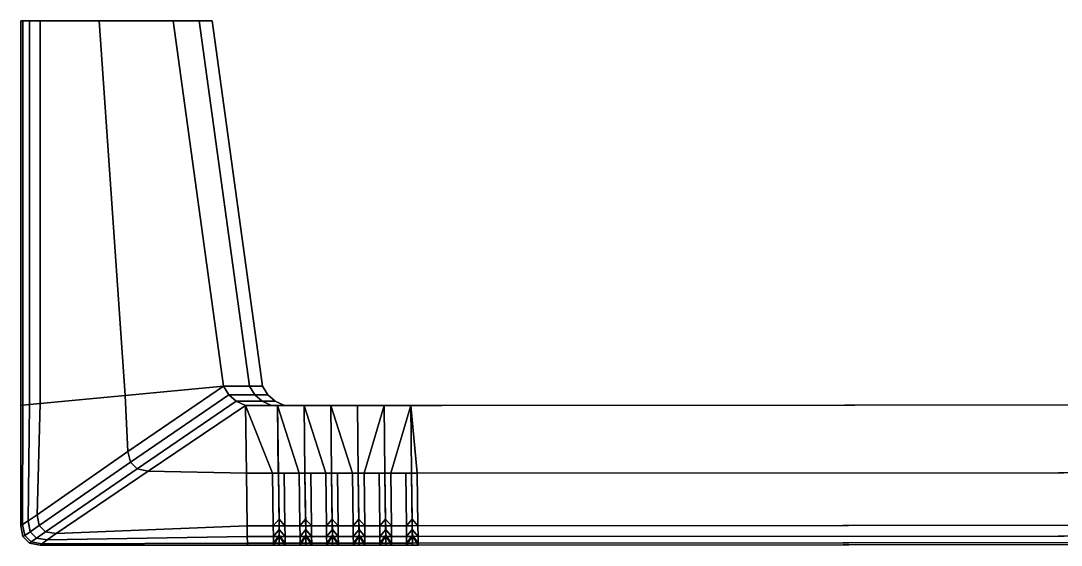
# Model space of a CAD drawing. Extents: x -54 to 54, y -27 to 0.
# Drawn here: x -54 to -0.2, y -27.2 to 0 of the extents above; entities that cross this region are included whole.
import ezdxf

# ---------------------------------------------------------------- set-up
doc = ezdxf.new("R2010")
doc.units = 0
doc.layers.add('METAL', color=148, linetype='CONTINUOUS')

msp = doc.modelspace()

# ---------------------------------------------------------------- meshes
at = {"layer": 'METAL'}
mesh = msp.add_polyface(dxfattribs=at)
corners = [(-54, -0.046, -2.415), (-49.247, -0.046, -2.367), (-49.94, -0.046, -3.933), (-54, -0.046, -3.012), (-53.889, -0.046, -3.566), (-53.556, -0.046, -3.892), (-53, -0.046, -3.993), (-42.17, -18.954, -2.322), (-43.516, -18.954, -3.858), (-46.117, -0.046, -3.858), (-44.771, -0.046, -2.322), (-54, -19.943, 2.415), (-54, -19.943, 3.038), (-54, -0.046, 3.038), (-54, -0.046, 2.415), (-54, -0.046, -0.812), (-48.9, -0.046, -0.795), (-54, -0.046, -0.007), (-48.9, -0.046, -0.006), (-54, -0.046, 0.798), (-54, -0.046, 2.415), (-49.247, -0.046, 2.367), (-48.9, -0.046, 0.783), (-54, -0.046, 3.038), (-53.889, -0.046, 3.591), (-53.556, -0.046, 3.918), (-53, -0.046, 4.018), (-49.94, -0.046, 3.958), (-41.497, -18.954, -0.78), (-44.098, -0.046, -0.78), (-44.098, -0.046, -0.006), (-41.497, -18.954, -0.006), (-42.17, -18.954, 2.322), (-41.497, -18.954, 0.768), (-44.098, -0.046, 0.768), (-44.771, -0.046, 2.322), (-43.516, -18.954, 3.883), (-46.117, -0.046, 3.883), (-54, -19.943, 0.798), (-54, -0.046, 0.798), (-54, -0.046, -0.007), (-54, -19.943, -0.007), (-54, -19.943, -2.415), (-54, -19.943, -0.812), (-54, -0.046, -0.812), (-54, -0.046, -2.415), (-54, -19.943, -3.012), (-54, -0.046, -3.012), (-53, -0.046, -3.993), (-49.94, -0.046, -3.933), (-48.601, -19.434, -3.933), (-53.005, -19.849, -3.997), (-46.117, -0.046, 3.883), (-49.94, -0.046, 3.958), (-48.601, -19.434, 3.958), (-43.516, -18.954, 3.883), (-44.771, -0.046, -2.322), (-46.117, -0.046, -3.858), (-44.098, -0.046, -0.78), (-44.098, -0.046, -0.006), (-44.771, -0.046, 2.322), (-44.098, -0.046, 0.768), (-46.117, -0.046, 3.883), (-46.117, -0.046, -3.858), (-43.516, -18.954, -3.858), (-53, -0.046, 4.018), (-53.005, -19.849, 4.023), (-53.556, -0.046, -3.892), (-53, -0.046, -3.993), (-53.005, -19.849, -3.997), (-53.558, -19.902, -3.895), (-53.558, -19.902, 3.92), (-53.005, -19.849, 4.023), (-53, -0.046, 4.018), (-53.556, -0.046, 3.918), (-53.889, -0.046, -3.566), (-53.556, -0.046, -3.892), (-53.558, -19.902, -3.895), (-53.889, -19.933, -3.566), (-54, -0.046, -3.012), (-53.889, -0.046, -3.566), (-53.889, -19.933, -3.566), (-54, -19.943, -3.012), (-53.889, -19.933, 3.591), (-53.558, -19.902, 3.92), (-53.556, -0.046, 3.918), (-53.889, -0.046, 3.591), (-54, -19.943, 3.038), (-53.889, -19.933, 3.591), (-53.889, -0.046, 3.591), (-54, -0.046, 3.038), (-40.83, -19.723, 0.768), (-40.353, -19.943, 0.768), (-40.353, -19.943, -0.006), (-40.83, -19.723, -0.006), (-43.23, -19.394, 3.883), (-42.849, -19.723, 3.883), (-41.503, -19.723, 2.322), (-41.884, -19.394, 2.322), (-43.516, -18.954, 3.883), (-43.23, -19.394, 3.883), (-41.884, -19.394, 2.322), (-42.17, -18.954, 2.322), (-41.884, -19.394, 2.322), (-41.503, -19.723, 2.322), (-40.83, -19.723, 0.768), (-41.211, -19.394, 0.768), (-42.17, -18.954, 2.322), (-41.884, -19.394, 2.322), (-41.211, -19.394, 0.768), (-41.497, -18.954, 0.768), (-41.211, -19.394, -0.006), (-40.83, -19.723, -0.006), (-40.83, -19.723, -0.78), (-41.211, -19.394, -0.78), (-41.497, -18.954, -0.006), (-41.211, -19.394, -0.006), (-41.211, -19.394, -0.78), (-41.497, -18.954, -0.78), (-41.211, -19.394, -0.78), (-40.83, -19.723, -0.78), (-41.503, -19.723, -2.322), (-41.884, -19.394, -2.322), (-41.497, -18.954, -0.78), (-41.211, -19.394, -0.78), (-41.884, -19.394, -2.322), (-42.17, -18.954, -2.322), (-41.884, -19.394, -2.322), (-41.503, -19.723, -2.322), (-42.849, -19.723, -3.858), (-43.23, -19.394, -3.858), (-42.17, -18.954, -2.322), (-41.884, -19.394, -2.322), (-43.23, -19.394, -3.858), (-43.516, -18.954, -3.858), (-41.211, -19.394, 0.768), (-40.83, -19.723, 0.768), (-41.497, -18.954, 0.768), (-41.211, -19.394, 0.768), (-41.211, -19.394, -0.006), (-41.497, -18.954, -0.006)]
mesh.append_faces([[corners[k] for k in face] for face in [(0, 1, 2, 3), (4, 3, 2, 5), (6, 5, 2, 2), (7, 8, 9, 10), (11, 12, 13, 14), (15, 16, 1, 0), (17, 18, 16, 15), (19, 20, 21, 22), (20, 23, 24, 25), (20, 25, 26, 27), (20, 27, 21, 21), (28, 7, 10, 29), (30, 31, 28, 29), (32, 33, 34, 35), (36, 32, 35, 37), (38, 11, 14, 39), (40, 41, 38, 39), (42, 43, 44, 45), (46, 42, 45, 47), (48, 49, 50, 51), (52, 53, 54, 55), (19, 22, 18, 17), (34, 33, 31, 30), (44, 43, 41, 40), (1, 56, 57, 2), (16, 58, 56, 1), (59, 58, 16, 18), (60, 61, 22, 21), (62, 60, 21, 27), (63, 64, 50, 49), (65, 66, 54, 53), (61, 59, 18, 22), (67, 68, 69, 70), (71, 72, 73, 74), (75, 76, 77, 78), (79, 80, 81, 82), (83, 84, 85, 86), (87, 88, 89, 90), (91, 92, 93, 94), (95, 96, 97, 98), (99, 100, 101, 102), (103, 104, 105, 106), (107, 108, 109, 110), (111, 112, 113, 114), (115, 116, 117, 118), (119, 120, 121, 122), (123, 124, 125, 126), (127, 128, 129, 130), (131, 132, 133, 134), (135, 136, 112, 111), (137, 138, 139, 140)]])
mesh = msp.add_polyface(dxfattribs=at)
corners = [(-54, -26.172, 2.415), (-54, -26.172, 3.038), (-54, -19.943, 3.038), (-54, -19.943, 2.415), (-54, -26.172, 0.798), (-54, -19.943, 0.798), (-54, -19.943, -0.007), (-54, -26.172, -0.007), (-54, -26.172, -2.415), (-54, -26.172, -0.812), (-54, -19.943, -0.812), (-54, -19.943, -2.415), (-54, -26.172, -3.012), (-54, -19.943, -3.012), (-53.005, -19.849, -3.997), (-48.601, -19.434, -3.933), (-48.464, -22.323, -3.933), (-53.151, -25.605, -4), (-47.417, -23.343, 3.946), (-42.324, -23.449, 3.883), (-42.372, -19.943, 3.883), (-43.516, -18.954, 3.883), (-48.601, -19.434, 3.958), (-48.464, -22.323, 3.958), (-40.718, -19.943, 3.883), (-40.671, -23.449, 3.883), (-39.339, -19.943, 3.883), (-39.293, -23.449, 3.883), (-39.425, -19.943, -2.322), (-41.026, -19.943, -2.322), (-40.353, -19.943, -0.78), (-38.779, -19.943, -0.78), (-40.353, -19.943, -0.006), (-38.779, -19.943, -0.006), (-41.026, -19.943, 2.322), (-42.372, -19.943, 3.883), (-40.718, -19.943, 3.883), (-39.425, -19.943, 2.322), (-40.718, -19.943, -3.858), (-42.372, -19.943, -3.858), (-40.353, -19.943, 0.768), (-38.779, -19.943, 0.768), (-42.372, -19.943, -3.858), (-42.324, -23.449, -3.858), (-47.417, -23.343, -3.92), (-43.516, -18.954, -3.858), (-53.005, -19.849, 4.023), (-53.151, -25.605, 4.025), (-40.718, -19.943, -3.858), (-40.675, -23.461, -3.858), (-40.971, -23.449, -3.858), (-39.339, -19.943, -3.858), (-39.297, -23.461, -3.858), (-39.593, -23.449, -3.858), (-40.371, -23.449, -3.858), (-40.671, -23.449, -3.358), (-40.371, -23.449, -3.858), (-40.334, -26.173, -3.858), (-40.635, -25.82, -3.461), (-39.593, -23.449, -3.858), (-39.293, -23.449, -3.358), (-39.258, -25.82, -3.461), (-39.556, -26.173, -3.858), (-40.675, -23.461, -3.858), (-40.671, -23.449, -3.358), (-40.971, -23.449, -3.858), (-39.297, -23.461, -3.858), (-39.293, -23.449, -3.358), (-39.593, -23.449, -3.858), (-40.371, -23.449, -3.858), (-40.671, -23.449, -3.358), (-40.675, -23.461, -3.858), (-53.558, -19.902, -3.895), (-53.005, -19.849, -3.997), (-53.151, -25.605, -4), (-53.623, -25.92, -3.896), (-53.623, -25.92, 3.921), (-53.151, -25.605, 4.025), (-53.005, -19.849, 4.023), (-53.558, -19.902, 3.92), (-53.889, -19.933, -3.566), (-53.558, -19.902, -3.895), (-53.623, -25.92, -3.896), (-53.906, -26.109, -3.566), (-54, -19.943, -3.012), (-53.889, -19.933, -3.566), (-53.906, -26.109, -3.566), (-54, -26.172, -3.012), (-53.906, -26.109, 3.592), (-53.623, -25.92, 3.921), (-53.558, -19.902, 3.92), (-53.889, -19.933, 3.591), (-54, -26.172, 3.038), (-53.906, -26.109, 3.592), (-53.889, -19.933, 3.591), (-54, -19.943, 3.038), (-42.849, -19.723, 3.883), (-42.372, -19.943, 3.883), (-41.026, -19.943, 2.322), (-41.503, -19.723, 2.322), (-41.503, -19.723, 2.322), (-41.026, -19.943, 2.322), (-40.353, -19.943, 0.768), (-40.83, -19.723, 0.768), (-40.83, -19.723, -0.006), (-40.353, -19.943, -0.006), (-40.353, -19.943, -0.78), (-40.83, -19.723, -0.78), (-40.83, -19.723, -0.78), (-40.353, -19.943, -0.78), (-41.026, -19.943, -2.322), (-41.503, -19.723, -2.322), (-41.503, -19.723, -2.322), (-41.026, -19.943, -2.322), (-42.372, -19.943, -3.858), (-42.849, -19.723, -3.858), (-47.978, -23.22, 3.952), (-42.372, -19.943, 3.883), (-42.849, -19.723, 3.883), (-42.849, -19.723, -3.858), (-42.372, -19.943, -3.858), (-47.978, -23.22, -3.927), (-48.327, -22.88, -3.931), (-52.73, -26.476, -3.995), (-53.054, -26.156, -3.999), (-48.327, -22.88, 3.957), (-43.23, -19.394, 3.883), (-43.516, -18.954, 3.883), (-43.23, -19.394, -3.858), (-53.054, -26.156, 4.024), (-52.73, -26.476, 4.02)]
mesh.append_faces([[corners[k] for k in face] for face in [(0, 1, 2, 3), (4, 0, 3, 5), (6, 7, 4, 5), (8, 9, 10, 11), (12, 8, 11, 13), (14, 15, 16, 17), (18, 19, 20, 20), (21, 22, 23, 23), (24, 20, 19, 25), (26, 24, 25, 27), (28, 29, 30, 31), (30, 32, 33, 31), (34, 35, 36, 37), (38, 39, 29, 28), (40, 34, 37, 41), (10, 9, 7, 6), (40, 41, 33, 32), (42, 43, 44, 44), (15, 45, 16, 16), (46, 47, 23, 22), (42, 48, 49, 50), (43, 42, 50, 50), (48, 51, 52, 53), (48, 53, 54, 49), (55, 56, 57, 58), (59, 60, 61, 62), (63, 64, 65, 65), (66, 67, 68, 68), (69, 70, 71, 71), (72, 73, 74, 75), (76, 77, 78, 79), (80, 81, 82, 83), (84, 85, 86, 87), (88, 89, 90, 91), (92, 93, 94, 95), (96, 97, 98, 99), (100, 101, 102, 103), (104, 105, 106, 107), (108, 109, 110, 111), (112, 113, 114, 115), (116, 18, 117, 118), (119, 120, 44, 121), (122, 121, 123, 124), (16, 122, 124, 17), (125, 116, 118, 126), (23, 125, 126, 127), (128, 119, 121, 122), (45, 128, 122, 16), (129, 130, 116, 125), (47, 129, 125, 23)]])
mesh = msp.add_polyface(dxfattribs=at)
corners = [(33.131, -26.127, 3.93), (33.164, -23.404, 3.93), (-33.779, -23.449, 3.883), (-33.746, -26.173, 3.883), (33.119, -27.127, 2.395), (33.119, -27.127, 2.93), (-33.734, -27.172, 2.883), (-33.734, -27.172, 2.322), (-33.734, -27.172, 2.322), (-33.734, -27.172, 2.883), (-35.111, -27.172, 2.883), (-35.111, -27.172, 2.322), (33.119, -27.127, 0.853), (33.119, -27.127, 2.395), (-33.734, -27.172, 0.768), (-33.734, -27.172, 0.768), (-35.111, -27.172, 0.768), (-32.212, -19.943, -0.78), (31.897, -19.898, -0.696), (32.434, -19.898, -2.25), (-32.748, -19.943, -2.322), (-33.525, -19.943, -0.78), (-32.212, -19.943, -0.78), (-32.748, -19.943, -2.322), (-34.084, -19.943, -2.322), (31.897, -19.898, 0.853), (31.897, -19.898, 0.079), (-32.212, -19.943, -0.006), (-32.212, -19.943, 0.768), (-32.212, -19.943, 0.768), (-32.212, -19.943, -0.006), (-33.525, -19.943, -0.006), (-33.525, -19.943, 0.768), (-34.839, -19.943, -0.006), (-34.839, -19.943, 0.768), (-33.821, -19.943, 3.883), (-32.748, -19.943, 2.322), (-34.084, -19.943, 2.322), (-35.201, -19.943, 3.883), (-33.821, -19.943, -3.858), (-33.479, -23.449, -3.858), (-33.783, -23.461, -3.858), (-34.079, -23.449, -3.858), (-34.857, -23.449, -3.858), (-33.821, -19.943, -3.858), (-35.201, -19.943, -3.858), (-33.434, -27.172, -0.78), (33.419, -27.127, -0.696), (-33.434, -27.172, -0.006), (-34.034, -27.172, -0.78), (-34.034, -27.172, -0.006), (-34.811, -27.172, -0.006), (-34.811, -27.172, -0.78), (-34.034, -27.172, -2.322), (-34.811, -27.172, -2.322), (-34.034, -27.172, -2.858), (-34.811, -27.172, -2.858), (-34.839, -19.943, -0.78), (-33.734, -27.172, -0.002), (-33.479, -23.449, -3.858), (-33.779, -23.449, -3.358), (-33.783, -23.461, -3.858), (-33.783, -23.461, -3.858), (-33.779, -23.449, -3.358), (-34.079, -23.449, -3.858), (-33.734, -26.672, -0.78), (-33.434, -27.172, -0.78), (-33.434, -27.172, -0.006), (-33.734, -26.672, -0.006), (-33.734, -26.672, -0.006), (-34.034, -27.172, -0.006), (-34.034, -27.172, -0.78), (-33.734, -26.672, -0.78), (-33.734, -26.672, -2.322), (-33.434, -27.172, -2.322), (-34.034, -27.172, -2.322), (-33.734, -26.672, -2.322), (-33.734, -26.696, -2.512), (-33.434, -27.172, -2.858), (-33.434, -27.172, -2.322), (-33.734, -26.672, -2.322), (-33.734, -26.672, -2.322), (-34.034, -27.172, -2.322), (-34.034, -27.172, -2.858), (-33.734, -26.696, -2.512), (-33.734, -27.172, -0.002), (-33.734, -26.672, -0.006), (-33.434, -27.172, -0.006), (-34.034, -27.172, -0.006), (-33.734, -26.672, -0.006), (-33.734, -27.172, -0.002), (-33.779, -23.449, -3.358), (-33.479, -23.449, -3.858), (-33.446, -26.173, -3.858), (-33.747, -25.82, -3.461), (-33.747, -25.82, -3.461), (-34.046, -26.173, -3.858), (-34.079, -23.449, -3.858), (-33.779, -23.449, -3.358), (-32.212, -19.943, -0.78), (31.897, -19.898, -0.696), (-33.734, -27.172, 0.768), (-33.734, -27.172, -0.002), (-33.434, -27.172, -0.006), (33.119, -27.127, 0.079), (-33.821, -19.943, 3.883), (-33.779, -23.449, 3.883), (33.164, -23.404, 3.93), (33.506, -19.898, 3.93), (33.125, -26.682, 3.819), (33.131, -26.127, 3.93), (-33.746, -26.173, 3.883), (-33.739, -26.728, 3.772), (-33.74, -26.361, -3.374), (-33.747, -25.82, -3.461), (-33.446, -26.173, -3.858), (-33.439, -26.728, -3.746), (-34.039, -26.728, -3.746), (-34.046, -26.173, -3.858), (-33.747, -25.82, -3.461), (-33.74, -26.361, -3.374), (-33.735, -27.061, 3.439), (-33.739, -26.728, 3.772), (-35.117, -26.728, 3.772), (-35.113, -27.061, 3.439), (-33.734, -27.172, 2.883), (-33.735, -27.061, 3.439), (-35.113, -27.061, 3.439), (-35.111, -27.172, 2.883), (33.12, -27.016, 3.486), (33.125, -26.682, 3.819), (-33.739, -26.728, 3.772), (-33.735, -27.061, 3.439), (33.119, -27.127, 2.93), (33.12, -27.016, 3.486), (-33.735, -27.061, 3.439), (-33.734, -27.172, 2.883), (-34.813, -27.061, -3.413), (-34.817, -26.728, -3.746), (-34.039, -26.728, -3.746), (-34.035, -27.061, -3.413), (-34.811, -27.172, -2.858), (-34.813, -27.061, -3.413), (-34.035, -27.061, -3.413), (-34.034, -27.172, -2.858), (-33.735, -26.653, -3.058), (-33.74, -26.361, -3.374), (-33.439, -26.728, -3.746), (-33.435, -27.061, -3.413), (-33.734, -26.696, -2.512), (-33.735, -26.653, -3.058), (-33.435, -27.061, -3.413), (-33.434, -27.172, -2.858), (-34.035, -27.061, -3.413), (-34.039, -26.728, -3.746), (-33.74, -26.361, -3.374), (-33.735, -26.653, -3.058), (-34.034, -27.172, -2.858), (-34.035, -27.061, -3.413), (-33.735, -26.653, -3.058), (-33.734, -26.696, -2.512)]
mesh.append_faces([[corners[k] for k in face] for face in [(0, 1, 2, 3), (4, 5, 6, 7), (8, 9, 10, 11), (12, 13, 7, 14), (15, 8, 11, 16), (17, 18, 19, 20), (21, 22, 23, 24), (25, 26, 27, 28), (29, 30, 31, 32), (32, 31, 33, 34), (35, 36, 37, 38), (39, 40, 41, 41), (39, 41, 42, 43), (24, 23, 44, 45), (46, 47, 48, 48), (49, 50, 51, 52), (53, 49, 52, 54), (55, 53, 54, 56), (36, 29, 32, 37), (22, 21, 31, 30), (21, 57, 33, 31), (58, 15, 16, 51), (58, 51, 50, 50), (59, 60, 61, 61), (62, 63, 64, 64), (65, 66, 67, 68), (69, 70, 71, 72), (73, 74, 66, 65), (72, 71, 75, 76), (77, 78, 79, 80), (81, 82, 83, 84), (85, 86, 87, 87), (88, 89, 90, 90), (91, 92, 93, 94), (95, 96, 97, 98), (99, 27, 26, 100), (101, 102, 103, 104), (105, 106, 107, 108), (109, 110, 111, 112), (113, 114, 115, 116), (117, 118, 119, 120), (121, 122, 123, 124), (125, 126, 127, 128), (129, 130, 131, 132), (133, 134, 135, 136), (137, 138, 139, 140), (141, 142, 143, 144), (145, 146, 147, 148), (149, 150, 151, 152), (153, 154, 155, 156), (157, 158, 159, 160)]])
mesh = msp.add_polyface(dxfattribs=at)
corners = [(33.506, -19.898, 3.93), (32.434, -19.898, 2.395), (-32.748, -19.943, 2.322), (-33.821, -19.943, 3.883), (-33.821, -19.943, -3.858), (33.506, -19.898, -3.81), (33.464, -23.404, -3.81), (-33.479, -23.449, -3.858), (-32.748, -19.943, -2.322), (32.434, -19.898, -2.25), (33.506, -19.898, -3.81), (-33.821, -19.943, -3.858), (33.419, -27.127, -0.696), (33.419, -27.127, 0.074), (33.119, -27.127, 0.079), (-33.434, -27.172, -0.006), (33.419, -27.127, -2.25), (33.419, -27.127, -0.696), (-33.434, -27.172, -0.78), (-33.434, -27.172, -2.322), (33.419, -27.127, -2.81), (-33.434, -27.172, -2.322), (-33.434, -27.172, -2.858), (32.434, -19.898, 2.395), (31.897, -19.898, 0.853), (-32.212, -19.943, 0.768), (-32.748, -19.943, 2.322), (-33.734, -27.172, 0.768), (33.119, -27.127, 0.079), (33.119, -27.127, 0.853), (33.164, -23.404, 3.93), (33.468, -23.416, 3.93), (33.506, -19.898, 3.93), (-33.446, -26.173, -3.858), (-33.479, -23.449, -3.858), (33.464, -23.404, -3.81), (33.431, -26.127, -3.81), (33.419, -27.127, -2.25), (33.419, -27.127, -2.81), (34.796, -27.127, -2.81), (34.796, -27.127, -2.25), (33.419, -27.127, -0.696), (34.796, -27.127, -0.696), (33.211, -19.898, 0.853), (31.897, -19.898, 0.853), (32.434, -19.898, 2.395), (33.769, -19.898, 2.395), (31.897, -19.898, -0.696), (31.897, -19.898, 0.079), (33.211, -19.898, 0.079), (33.211, -19.898, -0.696), (34.524, -19.898, 0.079), (34.524, -19.898, -0.696), (33.506, -19.898, -3.81), (32.434, -19.898, -2.25), (33.769, -19.898, -2.25), (34.886, -19.898, -3.81), (33.764, -23.404, 3.93), (34.543, -23.404, 3.93), (33.506, -19.898, 3.93), (34.886, -19.898, 3.93), (33.719, -27.127, 0.853), (33.719, -27.127, 0.079), (34.496, -27.127, 0.079), (34.496, -27.127, 0.853), (33.719, -27.127, 2.395), (34.496, -27.127, 2.395), (33.719, -27.127, 2.93), (34.496, -27.127, 2.93), (34.524, -19.898, 0.853), (33.419, -27.127, 0.074), (33.164, -23.404, 3.93), (33.464, -23.404, 3.43), (33.468, -23.416, 3.93), (33.468, -23.416, 3.93), (33.464, -23.404, 3.43), (33.764, -23.404, 3.93), (33.419, -26.627, 0.853), (33.119, -27.127, 0.853), (33.119, -27.127, 0.079), (33.419, -26.627, 0.079), (33.419, -26.627, 0.079), (33.719, -27.127, 0.079), (33.719, -27.127, 0.853), (33.419, -26.627, 0.853), (33.419, -26.627, 2.395), (33.119, -27.127, 2.395), (33.719, -27.127, 2.395), (33.419, -26.627, 2.395), (33.419, -26.65, 2.584), (33.119, -27.127, 2.93), (33.119, -27.127, 2.395), (33.419, -26.627, 2.395), (33.419, -26.627, 2.395), (33.719, -27.127, 2.395), (33.719, -27.127, 2.93), (33.419, -26.65, 2.584), (33.419, -27.127, 0.074), (33.419, -26.627, 0.079), (33.119, -27.127, 0.079), (33.719, -27.127, 0.079), (33.419, -26.627, 0.079), (33.419, -27.127, 0.074), (33.464, -23.404, 3.43), (33.164, -23.404, 3.93), (33.131, -26.127, 3.93), (33.432, -25.774, 3.533), (33.432, -25.774, 3.533), (33.731, -26.127, 3.93), (33.764, -23.404, 3.93), (33.464, -23.404, 3.43), (-33.439, -26.728, -3.746), (-33.446, -26.173, -3.858), (33.431, -26.127, -3.81), (33.425, -26.682, -3.699), (33.425, -26.316, 3.447), (33.432, -25.774, 3.533), (33.131, -26.127, 3.93), (33.125, -26.682, 3.819), (33.725, -26.682, 3.819), (33.731, -26.127, 3.93), (33.432, -25.774, 3.533), (33.425, -26.316, 3.447), (-33.435, -27.061, -3.413), (-33.439, -26.728, -3.746), (33.425, -26.682, -3.699), (33.421, -27.016, -3.366), (-33.434, -27.172, -2.858), (-33.435, -27.061, -3.413), (33.421, -27.016, -3.366), (33.419, -27.127, -2.81), (33.421, -27.016, -3.366), (33.425, -26.682, -3.699), (34.802, -26.682, -3.699), (34.798, -27.016, -3.366), (33.419, -27.127, -2.81), (33.421, -27.016, -3.366), (34.798, -27.016, -3.366), (34.796, -27.127, -2.81), (34.496, -27.127, 2.93), (34.498, -27.016, 3.486), (33.721, -27.016, 3.486), (33.719, -27.127, 2.93), (33.421, -26.608, 3.131), (33.425, -26.316, 3.447), (33.125, -26.682, 3.819), (33.12, -27.016, 3.486), (33.419, -26.65, 2.584), (33.421, -26.608, 3.131), (33.12, -27.016, 3.486), (33.119, -27.127, 2.93), (33.721, -27.016, 3.486), (33.725, -26.682, 3.819), (33.425, -26.316, 3.447), (33.421, -26.608, 3.131), (33.719, -27.127, 2.93), (33.721, -27.016, 3.486), (33.421, -26.608, 3.131), (33.419, -26.65, 2.584)]
mesh.append_faces([[corners[k] for k in face] for face in [(0, 1, 2, 3), (4, 5, 6, 7), (8, 9, 10, 11), (12, 13, 14, 15), (16, 17, 18, 19), (20, 16, 21, 22), (23, 24, 25, 26), (27, 28, 29, 29), (30, 31, 32, 32), (33, 34, 35, 36), (37, 38, 39, 40), (41, 37, 40, 42), (43, 44, 45, 46), (47, 48, 49, 50), (50, 49, 51, 52), (53, 54, 55, 56), (32, 31, 57, 58), (46, 45, 59, 60), (61, 62, 63, 64), (65, 61, 64, 66), (67, 65, 66, 68), (54, 47, 50, 55), (44, 43, 49, 48), (43, 69, 51, 49), (70, 41, 42, 63), (70, 63, 62, 62), (71, 72, 73, 73), (74, 75, 76, 76), (77, 78, 79, 80), (81, 82, 83, 84), (85, 86, 78, 77), (84, 83, 87, 88), (89, 90, 91, 92), (93, 94, 95, 96), (97, 98, 99, 99), (100, 101, 102, 102), (103, 104, 105, 106), (107, 108, 109, 110), (111, 112, 113, 114), (115, 116, 117, 118), (119, 120, 121, 122), (123, 124, 125, 126), (127, 128, 129, 130), (131, 132, 133, 134), (135, 136, 137, 138), (139, 140, 141, 142), (143, 144, 145, 146), (147, 148, 149, 150), (151, 152, 153, 154), (155, 156, 157, 158)]])
mesh = msp.add_polyface(dxfattribs=at)
corners = [(-37.879, -26.173, 3.883), (-36.501, -26.173, 3.883), (-36.536, -23.449, 3.883), (-37.914, -23.449, 3.883), (-36.58, -19.943, 3.883), (-35.419, -19.943, 2.322), (-36.755, -19.943, 2.322), (-37.96, -19.943, 3.883), (-37.579, -26.173, -3.858), (-37.614, -23.449, -3.858), (-36.836, -23.449, -3.858), (-36.801, -26.173, -3.858), (-36.58, -19.943, -3.858), (-37.96, -19.943, -3.858), (-36.755, -19.943, -2.322), (-35.419, -19.943, -2.322), (-37.96, -19.943, 3.883), (-39.339, -19.943, 3.883), (-39.293, -23.449, 3.883), (-38.09, -19.943, -2.322), (-39.425, -19.943, -2.322), (-38.779, -19.943, -0.78), (-37.465, -19.943, -0.78), (-36.152, -19.943, -0.78), (-38.779, -19.943, -0.006), (-37.465, -19.943, -0.006), (-36.152, -19.943, -0.006), (-39.425, -19.943, 2.322), (-40.718, -19.943, 3.883), (-39.339, -19.943, 3.883), (-38.09, -19.943, 2.322), (-38.956, -26.173, -3.858), (-38.993, -23.449, -3.858), (-38.214, -23.449, -3.858), (-38.179, -26.173, -3.858), (-36.58, -19.943, -3.858), (-35.201, -19.943, -3.858), (-36.236, -23.449, -3.858), (-36.54, -23.461, -3.858), (-39.339, -19.943, -3.858), (-40.718, -19.943, -3.858), (-38.779, -19.943, 0.768), (-37.465, -19.943, 0.768), (-36.152, -19.943, 0.768), (-36.58, -19.943, 3.883), (-37.96, -19.943, -3.858), (-37.918, -23.461, -3.858), (-39.256, -26.173, 3.883), (-39.339, -19.943, -3.858), (-39.297, -23.461, -3.858), (-37.914, -23.449, -3.358), (-37.614, -23.449, -3.858), (-37.579, -26.173, -3.858), (-37.88, -25.82, -3.461), (-36.836, -23.449, -3.858), (-36.536, -23.449, -3.358), (-36.503, -25.82, -3.461), (-36.801, -26.173, -3.858), (-39.293, -23.449, -3.358), (-38.993, -23.449, -3.858), (-38.956, -26.173, -3.858), (-39.258, -25.82, -3.461), (-38.214, -23.449, -3.858), (-37.914, -23.449, -3.358), (-37.88, -25.82, -3.461), (-38.179, -26.173, -3.858), (-36.236, -23.449, -3.858), (-36.536, -23.449, -3.358), (-36.54, -23.461, -3.858), (-36.54, -23.461, -3.858), (-36.536, -23.449, -3.358), (-36.836, -23.449, -3.858), (-37.614, -23.449, -3.858), (-37.914, -23.449, -3.358), (-37.918, -23.461, -3.858), (-37.918, -23.461, -3.858), (-37.914, -23.449, -3.358), (-38.214, -23.449, -3.858), (-38.993, -23.449, -3.858), (-39.293, -23.449, -3.358), (-39.297, -23.461, -3.858), (-36.536, -23.449, -3.358), (-36.236, -23.449, -3.858), (-36.201, -26.173, -3.858), (-36.503, -25.82, -3.461), (-37.872, -26.728, 3.772), (-37.879, -26.173, 3.883), (-39.256, -26.173, 3.883), (-39.249, -26.728, 3.772), (-36.494, -26.728, 3.772), (-36.501, -26.173, 3.883), (-37.879, -26.173, 3.883), (-37.872, -26.728, 3.772), (-37.572, -26.728, -3.746), (-37.579, -26.173, -3.858), (-36.801, -26.173, -3.858), (-36.794, -26.728, -3.746), (-38.949, -26.728, -3.746), (-38.956, -26.173, -3.858), (-38.179, -26.173, -3.858), (-38.172, -26.728, -3.746), (-36.495, -26.361, -3.374), (-36.503, -25.82, -3.461), (-36.201, -26.173, -3.858), (-36.194, -26.728, -3.746), (-36.794, -26.728, -3.746), (-36.801, -26.173, -3.858), (-36.503, -25.82, -3.461), (-36.495, -26.361, -3.374), (-37.872, -26.361, -3.374), (-37.88, -25.82, -3.461), (-37.579, -26.173, -3.858), (-37.572, -26.728, -3.746), (-38.172, -26.728, -3.746), (-38.179, -26.173, -3.858), (-37.88, -25.82, -3.461), (-37.872, -26.361, -3.374), (-39.25, -26.361, -3.374), (-39.258, -25.82, -3.461), (-38.956, -26.173, -3.858), (-38.949, -26.728, -3.746), (-37.567, -27.061, -3.413), (-37.572, -26.728, -3.746), (-36.794, -26.728, -3.746), (-36.79, -27.061, -3.413), (-36.49, -26.653, -3.058), (-36.495, -26.361, -3.374), (-36.194, -26.728, -3.746), (-36.19, -27.061, -3.413), (-36.79, -27.061, -3.413), (-36.794, -26.728, -3.746), (-36.495, -26.361, -3.374), (-36.49, -26.653, -3.058), (-37.867, -26.653, -3.058), (-37.872, -26.361, -3.374), (-37.572, -26.728, -3.746), (-37.567, -27.061, -3.413), (-38.167, -27.061, -3.413), (-38.172, -26.728, -3.746), (-37.872, -26.361, -3.374), (-37.867, -26.653, -3.058), (-39.245, -26.653, -3.058), (-39.25, -26.361, -3.374), (-38.949, -26.728, -3.746), (-38.945, -27.061, -3.413)]
mesh.append_faces([[corners[k] for k in face] for face in [(0, 1, 2, 3), (4, 5, 6, 7), (8, 9, 10, 11), (12, 13, 14, 15), (16, 17, 18, 3), (19, 20, 21, 22), (14, 19, 22, 23), (21, 24, 25, 22), (22, 25, 26, 23), (27, 28, 29, 30), (30, 29, 7, 6), (31, 32, 33, 34), (35, 36, 37, 38), (39, 40, 20, 19), (13, 39, 19, 14), (41, 27, 30, 42), (42, 30, 6, 43), (41, 42, 25, 24), (42, 43, 26, 25), (44, 16, 3, 2), (45, 35, 38, 10), (45, 10, 9, 46), (47, 0, 3, 18), (48, 45, 46, 33), (48, 33, 32, 49), (50, 51, 52, 53), (54, 55, 56, 57), (58, 59, 60, 61), (62, 63, 64, 65), (66, 67, 68, 68), (69, 70, 71, 71), (72, 73, 74, 74), (75, 76, 77, 77), (78, 79, 80, 80), (81, 82, 83, 84), (85, 86, 87, 88), (89, 90, 91, 92), (93, 94, 95, 96), (97, 98, 99, 100), (101, 102, 103, 104), (105, 106, 107, 108), (109, 110, 111, 112), (113, 114, 115, 116), (117, 118, 119, 120), (121, 122, 123, 124), (125, 126, 127, 128), (129, 130, 131, 132), (133, 134, 135, 136), (137, 138, 139, 140), (141, 142, 143, 144)]])
mesh = msp.add_polyface(dxfattribs=at)
corners = [(-36.152, -19.943, -0.78), (-34.839, -19.943, -0.78), (-35.419, -19.943, -2.322), (-36.755, -19.943, -2.322), (-34.839, -19.943, 0.768), (-34.839, -19.943, -0.006), (-36.152, -19.943, -0.006), (-36.152, -19.943, 0.768), (-36.755, -19.943, 2.322), (-35.419, -19.943, 2.322), (-35.124, -26.173, 3.883), (-33.746, -26.173, 3.883), (-33.779, -23.449, 3.883), (-35.157, -23.449, 3.883), (-36.501, -26.173, 3.883), (-36.536, -23.449, 3.883), (-35.111, -27.172, 2.322), (-35.111, -27.172, 2.883), (-36.489, -27.172, 2.883), (-36.489, -27.172, 2.322), (-35.111, -27.172, 0.768), (-36.489, -27.172, 0.768), (-33.525, -19.943, -0.78), (-34.084, -19.943, -2.322), (-35.201, -19.943, 3.883), (-34.084, -19.943, 2.322), (-36.58, -19.943, 3.883), (-35.201, -19.943, -3.858), (-33.821, -19.943, -3.858), (-34.857, -23.449, -3.858), (-35.161, -23.461, -3.858), (-35.457, -23.449, -3.858), (-36.236, -23.449, -3.858), (-35.201, -19.943, -3.858), (-36.58, -19.943, -3.858), (-35.411, -27.172, -0.78), (-35.411, -27.172, -0.006), (-36.189, -27.172, -0.006), (-36.189, -27.172, -0.78), (-35.411, -27.172, -2.322), (-36.189, -27.172, -2.322), (-35.411, -27.172, -2.858), (-36.189, -27.172, -2.858), (-33.525, -19.943, 0.768), (-35.111, -27.172, -0.009), (-34.811, -27.172, -0.006), (-36.489, -27.172, -0.009), (-33.821, -19.943, 3.883), (-35.201, -19.943, 3.883), (-36.58, -19.943, 3.883), (-34.824, -26.173, -3.858), (-34.079, -23.449, -3.858), (-34.046, -26.173, -3.858), (-36.201, -26.173, -3.858), (-35.424, -26.173, -3.858), (-34.857, -23.449, -3.858), (-35.157, -23.449, -3.358), (-35.161, -23.461, -3.858), (-35.161, -23.461, -3.858), (-35.157, -23.449, -3.358), (-35.457, -23.449, -3.858), (-34.811, -27.172, -0.006), (-35.111, -26.672, -0.006), (-35.111, -26.672, -0.78), (-34.811, -27.172, -0.78), (-35.111, -26.672, -0.006), (-35.411, -27.172, -0.006), (-35.411, -27.172, -0.78), (-35.111, -26.672, -0.78), (-35.111, -26.672, -2.322), (-34.811, -27.172, -2.322), (-35.411, -27.172, -2.322), (-35.111, -26.672, -2.322), (-34.811, -27.172, -2.322), (-35.111, -26.672, -2.322), (-35.111, -26.696, -2.512), (-34.811, -27.172, -2.858), (-35.111, -26.672, -2.322), (-35.411, -27.172, -2.322), (-35.411, -27.172, -2.858), (-35.111, -26.696, -2.512), (-35.111, -27.172, -0.009), (-35.111, -26.672, -0.006), (-34.811, -27.172, -0.006), (-35.411, -27.172, -0.006), (-35.111, -26.672, -0.006), (-35.111, -27.172, -0.009), (-35.157, -23.449, -3.358), (-34.857, -23.449, -3.858), (-34.824, -26.173, -3.858), (-35.125, -25.82, -3.461), (-35.125, -25.82, -3.461), (-35.424, -26.173, -3.858), (-35.457, -23.449, -3.858), (-35.157, -23.449, -3.358), (-35.117, -26.728, 3.772), (-35.124, -26.173, 3.883), (-36.501, -26.173, 3.883), (-36.494, -26.728, 3.772), (-33.739, -26.728, 3.772), (-33.746, -26.173, 3.883), (-35.124, -26.173, 3.883), (-35.117, -26.728, 3.772), (-34.817, -26.728, -3.746), (-34.824, -26.173, -3.858), (-34.046, -26.173, -3.858), (-34.039, -26.728, -3.746), (-36.194, -26.728, -3.746), (-36.201, -26.173, -3.858), (-35.424, -26.173, -3.858), (-35.417, -26.728, -3.746), (-35.117, -26.361, -3.374), (-35.125, -25.82, -3.461), (-34.824, -26.173, -3.858), (-34.817, -26.728, -3.746), (-35.417, -26.728, -3.746), (-35.424, -26.173, -3.858), (-35.125, -25.82, -3.461), (-35.117, -26.361, -3.374), (-35.113, -27.061, 3.439), (-35.117, -26.728, 3.772), (-36.494, -26.728, 3.772), (-36.49, -27.061, 3.439), (-35.111, -27.172, 2.883), (-35.113, -27.061, 3.439), (-36.49, -27.061, 3.439), (-36.489, -27.172, 2.883), (-36.19, -27.061, -3.413), (-36.194, -26.728, -3.746), (-35.417, -26.728, -3.746), (-35.413, -27.061, -3.413), (-36.189, -27.172, -2.858), (-36.19, -27.061, -3.413), (-35.413, -27.061, -3.413), (-35.411, -27.172, -2.858), (-35.113, -26.653, -3.058), (-35.117, -26.361, -3.374), (-34.817, -26.728, -3.746), (-34.813, -27.061, -3.413), (-35.111, -26.696, -2.512), (-35.113, -26.653, -3.058), (-34.813, -27.061, -3.413), (-34.811, -27.172, -2.858), (-35.413, -27.061, -3.413), (-35.417, -26.728, -3.746), (-35.117, -26.361, -3.374), (-35.113, -26.653, -3.058), (-35.411, -27.172, -2.858), (-35.413, -27.061, -3.413), (-35.113, -26.653, -3.058), (-35.111, -26.696, -2.512)]
mesh.append_faces([[corners[k] for k in face] for face in [(0, 1, 2, 3), (4, 5, 6, 7), (7, 8, 9, 4), (10, 11, 12, 13), (14, 10, 13, 15), (16, 17, 18, 19), (20, 16, 19, 21), (1, 22, 23, 2), (24, 25, 9, 26), (27, 28, 29, 30), (27, 30, 31, 32), (2, 23, 33, 34), (35, 36, 37, 38), (39, 35, 38, 40), (41, 39, 40, 42), (25, 43, 4, 9), (1, 0, 6, 5), (20, 44, 45, 45), (20, 21, 46, 37), (20, 37, 36, 44), (47, 48, 13, 12), (48, 49, 15, 13), (50, 29, 51, 52), (53, 32, 31, 54), (55, 56, 57, 57), (58, 59, 60, 60), (61, 62, 63, 64), (65, 66, 67, 68), (64, 63, 69, 70), (68, 67, 71, 72), (73, 74, 75, 76), (77, 78, 79, 80), (81, 82, 83, 83), (84, 85, 86, 86), (87, 88, 89, 90), (91, 92, 93, 94), (95, 96, 97, 98), (99, 100, 101, 102), (103, 104, 105, 106), (107, 108, 109, 110), (111, 112, 113, 114), (115, 116, 117, 118), (119, 120, 121, 122), (123, 124, 125, 126), (127, 128, 129, 130), (131, 132, 133, 134), (135, 136, 137, 138), (139, 140, 141, 142), (143, 144, 145, 146), (147, 148, 149, 150)]])
mesh = msp.add_polyface(dxfattribs=at)
corners = [(-53, -27.172, -2.407), (-53, -27.172, -2.999), (-42.272, -27.172, -2.858), (-42.272, -27.172, -2.322), (-53, -27.172, -0.809), (-42.272, -27.172, -0.78), (-42.272, -27.172, -0.006), (-53, -27.172, -0.007), (-53, -27.172, 2.407), (-53, -27.172, 0.796), (-42.272, -27.172, 0.768), (-42.272, -27.172, 2.322), (-53, -27.172, 3.024), (-42.272, -27.172, 2.883), (-52.634, -26.903, -3.883), (-52.178, -26.565, -3.987), (-42.286, -26.173, -3.858), (-42.278, -26.728, -3.746), (-42.278, -26.728, 3.772), (-42.286, -26.173, 3.883), (-52.178, -26.565, 4.013), (-52.634, -26.903, 3.908), (-52.909, -27.105, -3.553), (-52.634, -26.903, -3.883), (-42.278, -26.728, -3.746), (-42.273, -27.061, -3.413), (-53, -27.172, -2.999), (-52.909, -27.105, -3.553), (-42.273, -27.061, -3.413), (-42.272, -27.172, -2.858), (-42.273, -27.061, 3.439), (-42.278, -26.728, 3.772), (-52.634, -26.903, 3.908), (-52.909, -27.105, 3.579), (-42.272, -27.172, 2.883), (-42.273, -27.061, 3.439), (-52.909, -27.105, 3.579), (-53, -27.172, 3.024), (-53.556, -27.061, -3.006), (-53, -27.172, -2.999), (-53, -27.172, -2.407), (-53.556, -27.061, -2.412), (-53.889, -26.728, 3.036), (-54, -26.172, 3.038), (-54, -26.172, 2.415), (-53.889, -26.728, 2.414), (-53.556, -27.061, -2.412), (-53, -27.172, -2.407), (-53, -27.172, -0.809), (-53.556, -27.061, -0.81), (-53.556, -27.061, -0.007), (-53, -27.172, -0.007), (-53, -27.172, 0.796), (-53.556, -27.061, 0.797), (-53.556, -27.061, 0.797), (-53, -27.172, 0.796), (-53, -27.172, 2.407), (-53.556, -27.061, 2.411), (-47.978, -23.22, -3.927), (-47.417, -23.343, -3.92), (-52.178, -26.565, -3.987), (-52.73, -26.476, -3.995), (-53.556, -27.061, -0.81), (-53, -27.172, -0.809), (-53, -27.172, -0.007), (-53.556, -27.061, -0.007), (-52.73, -26.476, 4.02), (-52.178, -26.565, 4.013), (-47.417, -23.343, 3.946), (-47.978, -23.22, 3.952), (-53.796, -26.665, 3.59), (-53.906, -26.109, 3.592), (-54, -26.172, 3.038), (-53.889, -26.728, 3.036), (-53.518, -26.474, -3.894), (-53.623, -25.92, -3.896), (-53.151, -25.605, -4), (-53.054, -26.156, -3.999), (-53.054, -26.156, 4.024), (-53.151, -25.605, 4.025), (-53.623, -25.92, 3.921), (-53.518, -26.474, 3.92), (-53.518, -26.474, 3.92), (-53.623, -25.92, 3.921), (-53.906, -26.109, 3.592), (-53.796, -26.665, 3.59), (-53.889, -26.728, -3.011), (-54, -26.172, -3.012), (-53.906, -26.109, -3.566), (-53.796, -26.665, -3.565), (-53.796, -26.665, -3.565), (-53.906, -26.109, -3.566), (-53.623, -25.92, -3.896), (-53.518, -26.474, -3.894), (-53.889, -26.728, -3.011), (-53.556, -27.061, -3.006), (-53.556, -27.061, -2.412), (-53.889, -26.728, -2.414), (-54, -26.172, -3.012), (-53.889, -26.728, -3.011), (-53.889, -26.728, -2.414), (-54, -26.172, -2.415), (-53.556, -27.061, 3.032), (-53.889, -26.728, 3.036), (-53.889, -26.728, 2.414), (-53.556, -27.061, 2.411), (-53, -27.172, 3.024), (-53.556, -27.061, 3.032), (-53.556, -27.061, 2.411), (-53, -27.172, 2.407), (-53.889, -26.728, -2.414), (-53.556, -27.061, -2.412), (-53.556, -27.061, -0.81), (-53.889, -26.728, -0.811), (-54, -26.172, -2.415), (-53.889, -26.728, -2.414), (-53.889, -26.728, -0.811), (-54, -26.172, -0.812), (-53.889, -26.728, -0.007), (-53.556, -27.061, -0.007), (-53.556, -27.061, 0.797), (-53.889, -26.728, 0.798), (-54, -26.172, -0.007), (-53.889, -26.728, -0.007), (-53.889, -26.728, 0.798), (-54, -26.172, 0.798), (-53.889, -26.728, 0.798), (-53.556, -27.061, 0.797), (-53.556, -27.061, 2.411), (-53.889, -26.728, 2.414), (-54, -26.172, 0.798), (-53.889, -26.728, 0.798), (-53.889, -26.728, 2.414), (-54, -26.172, 2.415), (-53.889, -26.728, -0.811), (-53.556, -27.061, -0.81), (-53.556, -27.061, -0.007), (-53.889, -26.728, -0.007), (-54, -26.172, -0.812), (-53.889, -26.728, -0.811), (-53.464, -26.996, 3.586), (-53.796, -26.665, 3.59), (-53.889, -26.728, 3.036), (-53.556, -27.061, 3.032), (-52.909, -27.105, 3.579), (-53.464, -26.996, 3.586), (-53.556, -27.061, 3.032), (-53, -27.172, 3.024), (-53.189, -26.802, -3.89), (-53.518, -26.474, -3.894), (-53.054, -26.156, -3.999), (-52.73, -26.476, -3.995), (-52.634, -26.903, -3.883), (-53.189, -26.802, -3.89), (-52.73, -26.476, -3.995), (-52.178, -26.565, -3.987), (-52.73, -26.476, 4.02), (-53.054, -26.156, 4.024), (-53.518, -26.474, 3.92), (-53.189, -26.802, 3.915), (-52.178, -26.565, 4.013), (-52.73, -26.476, 4.02), (-53.189, -26.802, 3.915), (-52.634, -26.903, 3.908), (-53.189, -26.802, 3.915), (-53.518, -26.474, 3.92), (-53.796, -26.665, 3.59), (-53.464, -26.996, 3.586), (-52.634, -26.903, 3.908), (-53.189, -26.802, 3.915), (-53.464, -26.996, 3.586), (-52.909, -27.105, 3.579), (-53.556, -27.061, -3.006), (-53.889, -26.728, -3.011), (-53.796, -26.665, -3.565), (-53.464, -26.996, -3.561), (-53, -27.172, -2.999), (-53.556, -27.061, -3.006), (-53.464, -26.996, -3.561), (-52.909, -27.105, -3.553), (-53.464, -26.996, -3.561), (-53.796, -26.665, -3.565), (-53.518, -26.474, -3.894), (-53.189, -26.802, -3.89), (-52.909, -27.105, -3.553), (-53.464, -26.996, -3.561), (-53.189, -26.802, -3.89), (-52.634, -26.903, -3.883)]
mesh.append_faces([[corners[k] for k in face] for face in [(0, 1, 2, 3), (4, 0, 3, 5), (6, 7, 4, 5), (8, 9, 10, 11), (12, 8, 11, 13), (10, 9, 7, 6), (14, 15, 16, 17), (18, 19, 20, 21), (22, 23, 24, 25), (26, 27, 28, 29), (30, 31, 32, 33), (34, 35, 36, 37), (38, 39, 40, 41), (42, 43, 44, 45), (46, 47, 48, 49), (50, 51, 52, 53), (54, 55, 56, 57), (58, 59, 60, 61), (62, 63, 64, 65), (66, 67, 68, 69), (70, 71, 72, 73), (74, 75, 76, 77), (78, 79, 80, 81), (82, 83, 84, 85), (86, 87, 88, 89), (90, 91, 92, 93), (94, 95, 96, 97), (98, 99, 100, 101), (102, 103, 104, 105), (106, 107, 108, 109), (110, 111, 112, 113), (114, 115, 116, 117), (118, 119, 120, 121), (122, 123, 124, 125), (126, 127, 128, 129), (130, 131, 132, 133), (134, 135, 136, 137), (138, 139, 123, 122), (140, 141, 142, 143), (144, 145, 146, 147), (148, 149, 150, 151), (152, 153, 154, 155), (156, 157, 158, 159), (160, 161, 162, 163), (164, 165, 166, 167), (168, 169, 170, 171), (172, 173, 174, 175), (176, 177, 178, 179), (180, 181, 182, 183), (184, 185, 186, 187)]])
mesh = msp.add_polyface(dxfattribs=at)
corners = [(-42.286, -26.173, -3.858), (-52.178, -26.565, -3.987), (-47.417, -23.343, -3.92), (-42.324, -23.449, -3.858), (-42.272, -27.172, 2.883), (-42.272, -27.172, 2.322), (-40.621, -27.172, 2.322), (-40.621, -27.172, 2.883), (-39.243, -27.172, 2.322), (-39.243, -27.172, 2.883), (-42.272, -27.172, 0.768), (-40.621, -27.172, 0.768), (-39.243, -27.172, 0.768), (-40.971, -23.449, -3.858), (-40.934, -26.173, -3.858), (-40.334, -26.173, -3.858), (-40.371, -23.449, -3.858), (-39.593, -23.449, -3.858), (-39.556, -26.173, -3.858), (-42.272, -27.172, -0.006), (-40.921, -27.172, -0.006), (-40.621, -27.172, -0.009), (-40.321, -27.172, -0.006), (-39.543, -27.172, -0.006), (-39.243, -27.172, -0.009), (-42.272, -27.172, -0.78), (-42.272, -27.172, -2.322), (-40.921, -27.172, -2.322), (-40.921, -27.172, -0.78), (-40.321, -27.172, -0.78), (-40.321, -27.172, -2.322), (-39.543, -27.172, -2.322), (-39.543, -27.172, -0.78), (-42.272, -27.172, -2.858), (-40.921, -27.172, -2.858), (-40.321, -27.172, -2.858), (-39.543, -27.172, -2.858), (-47.417, -23.343, 3.946), (-52.178, -26.565, 4.013), (-42.286, -26.173, 3.883), (-42.324, -23.449, 3.883), (-40.634, -26.173, 3.883), (-40.671, -23.449, 3.883), (-39.256, -26.173, 3.883), (-39.293, -23.449, 3.883), (-40.635, -25.82, -3.461), (-40.934, -26.173, -3.858), (-40.971, -23.449, -3.858), (-40.671, -23.449, -3.358), (-40.921, -27.172, -0.006), (-40.621, -26.672, -0.006), (-40.621, -27.172, -0.009), (-40.621, -27.172, -0.009), (-40.621, -26.672, -0.006), (-40.321, -27.172, -0.006), (-40.621, -26.672, -0.78), (-40.921, -27.172, -0.78), (-40.921, -27.172, -2.322), (-40.621, -26.672, -2.322), (-40.621, -26.672, -2.322), (-40.321, -27.172, -2.322), (-40.321, -27.172, -0.78), (-40.621, -26.672, -0.78), (-40.621, -26.672, -2.322), (-40.921, -27.172, -2.322), (-40.921, -27.172, -2.858), (-40.621, -26.696, -2.512), (-40.621, -26.696, -2.512), (-40.321, -27.172, -2.858), (-40.321, -27.172, -2.322), (-40.621, -26.672, -2.322), (-40.621, -26.672, -0.006), (-40.921, -27.172, -0.006), (-40.321, -27.172, -0.006), (-40.621, -26.672, -0.006), (-40.627, -26.728, 3.772), (-40.634, -26.173, 3.883), (-42.286, -26.173, 3.883), (-42.278, -26.728, 3.772), (-39.249, -26.728, 3.772), (-39.256, -26.173, 3.883), (-40.634, -26.173, 3.883), (-40.627, -26.728, 3.772), (-40.327, -26.728, -3.746), (-40.334, -26.173, -3.858), (-39.556, -26.173, -3.858), (-39.549, -26.728, -3.746), (-42.278, -26.728, -3.746), (-42.286, -26.173, -3.858), (-40.934, -26.173, -3.858), (-40.927, -26.728, -3.746), (-39.549, -26.728, -3.746), (-39.556, -26.173, -3.858), (-39.258, -25.82, -3.461), (-39.25, -26.361, -3.374), (-40.627, -26.361, -3.374), (-40.635, -25.82, -3.461), (-40.334, -26.173, -3.858), (-40.327, -26.728, -3.746), (-40.927, -26.728, -3.746), (-40.934, -26.173, -3.858), (-40.635, -25.82, -3.461), (-40.627, -26.361, -3.374), (-40.622, -27.061, 3.439), (-40.627, -26.728, 3.772), (-42.278, -26.728, 3.772), (-42.273, -27.061, 3.439), (-40.621, -27.172, 2.883), (-40.622, -27.061, 3.439), (-42.273, -27.061, 3.439), (-42.272, -27.172, 2.883), (-39.245, -27.061, 3.439), (-39.249, -26.728, 3.772), (-40.627, -26.728, 3.772), (-40.622, -27.061, 3.439), (-39.243, -27.172, 2.883), (-39.245, -27.061, 3.439), (-40.322, -27.061, -3.413), (-40.327, -26.728, -3.746), (-39.549, -26.728, -3.746), (-39.545, -27.061, -3.413), (-40.321, -27.172, -2.858), (-40.322, -27.061, -3.413), (-39.545, -27.061, -3.413), (-39.543, -27.172, -2.858), (-42.273, -27.061, -3.413), (-42.278, -26.728, -3.746), (-40.927, -26.728, -3.746), (-40.922, -27.061, -3.413), (-42.272, -27.172, -2.858), (-42.273, -27.061, -3.413), (-40.922, -27.061, -3.413), (-40.921, -27.172, -2.858), (-39.545, -27.061, -3.413), (-39.549, -26.728, -3.746), (-39.25, -26.361, -3.374), (-39.245, -26.653, -3.058), (-39.543, -27.172, -2.858), (-39.545, -27.061, -3.413), (-39.245, -26.653, -3.058), (-39.243, -26.696, -2.512), (-40.622, -26.653, -3.058), (-40.627, -26.361, -3.374), (-40.327, -26.728, -3.746), (-40.322, -27.061, -3.413), (-40.621, -26.696, -2.512), (-40.622, -26.653, -3.058), (-40.322, -27.061, -3.413), (-40.321, -27.172, -2.858), (-40.922, -27.061, -3.413), (-40.927, -26.728, -3.746), (-40.627, -26.361, -3.374), (-40.622, -26.653, -3.058), (-40.921, -27.172, -2.858), (-40.922, -27.061, -3.413), (-40.622, -26.653, -3.058), (-40.621, -26.696, -2.512)]
mesh.append_faces([[corners[k] for k in face] for face in [(0, 1, 2, 3), (4, 5, 6, 7), (7, 6, 8, 9), (5, 10, 11, 6), (6, 11, 12, 8), (0, 3, 13, 14), (15, 16, 17, 18), (11, 10, 19, 20), (11, 20, 21, 21), (11, 21, 22, 23), (12, 11, 23, 24), (25, 26, 27, 28), (29, 30, 31, 32), (26, 33, 34, 27), (30, 35, 36, 31), (25, 28, 20, 19), (32, 23, 22, 29), (37, 38, 39, 40), (39, 41, 42, 40), (41, 43, 44, 42), (45, 46, 47, 48), (49, 50, 51, 51), (52, 53, 54, 54), (55, 56, 57, 58), (59, 60, 61, 62), (63, 64, 65, 66), (67, 68, 69, 70), (71, 72, 56, 55), (62, 61, 73, 74), (75, 76, 77, 78), (79, 80, 81, 82), (83, 84, 85, 86), (87, 88, 89, 90), (91, 92, 93, 94), (95, 96, 97, 98), (99, 100, 101, 102), (103, 104, 105, 106), (107, 108, 109, 110), (111, 112, 113, 114), (115, 116, 108, 107), (117, 118, 119, 120), (121, 122, 123, 124), (125, 126, 127, 128), (129, 130, 131, 132), (133, 134, 135, 136), (137, 138, 139, 140), (141, 142, 143, 144), (145, 146, 147, 148), (149, 150, 151, 152), (153, 154, 155, 156)]])
mesh = msp.add_polyface(dxfattribs=at)
corners = [(-36.489, -27.172, 2.322), (-36.489, -27.172, 2.883), (-37.866, -27.172, 2.883), (-37.866, -27.172, 2.322), (-36.489, -27.172, 0.768), (-37.866, -27.172, 0.768), (-37.866, -27.172, -0.009), (-37.566, -27.172, -0.006), (-36.789, -27.172, -0.006), (-36.489, -27.172, -0.009), (-37.566, -27.172, -0.78), (-37.566, -27.172, -2.322), (-36.789, -27.172, -2.322), (-36.789, -27.172, -0.78), (-37.566, -27.172, -2.858), (-36.789, -27.172, -2.858), (-39.243, -27.172, 2.883), (-39.243, -27.172, 2.322), (-39.243, -27.172, 0.768), (-39.243, -27.172, -0.009), (-38.943, -27.172, -0.006), (-38.166, -27.172, -0.006), (-38.943, -27.172, -0.78), (-38.943, -27.172, -2.322), (-38.166, -27.172, -2.322), (-38.166, -27.172, -0.78), (-38.943, -27.172, -2.858), (-38.166, -27.172, -2.858), (-37.866, -27.172, -0.009), (-37.866, -26.672, -0.006), (-37.566, -27.172, -0.006), (-36.789, -27.172, -0.006), (-36.489, -26.672, -0.006), (-36.489, -27.172, -0.009), (-37.866, -26.672, -2.322), (-37.566, -27.172, -2.322), (-37.566, -27.172, -0.78), (-37.866, -26.672, -0.78), (-36.789, -27.172, -2.322), (-36.489, -26.672, -2.322), (-36.489, -26.672, -0.78), (-36.789, -27.172, -0.78), (-37.866, -26.696, -2.512), (-37.566, -27.172, -2.858), (-37.566, -27.172, -2.322), (-37.866, -26.672, -2.322), (-36.789, -27.172, -2.858), (-36.489, -26.696, -2.512), (-36.489, -26.672, -2.322), (-36.789, -27.172, -2.322), (-39.543, -27.172, -0.006), (-39.243, -26.672, -0.006), (-39.243, -27.172, -0.009), (-39.243, -27.172, -0.009), (-39.243, -26.672, -0.006), (-38.943, -27.172, -0.006), (-38.166, -27.172, -0.006), (-37.866, -26.672, -0.006), (-37.866, -27.172, -0.009), (-36.189, -27.172, -0.006), (-36.489, -26.672, -0.006), (-36.489, -26.672, -0.78), (-36.189, -27.172, -0.78), (-39.543, -27.172, -2.322), (-39.243, -26.672, -2.322), (-39.243, -26.672, -0.78), (-39.543, -27.172, -0.78), (-39.243, -26.672, -2.322), (-38.943, -27.172, -2.322), (-38.943, -27.172, -0.78), (-39.243, -26.672, -0.78), (-38.166, -27.172, -2.322), (-37.866, -26.672, -2.322), (-37.866, -26.672, -0.78), (-38.166, -27.172, -0.78), (-36.489, -26.672, -2.322), (-36.189, -27.172, -2.322), (-39.543, -27.172, -2.858), (-39.243, -26.696, -2.512), (-39.243, -26.672, -2.322), (-39.543, -27.172, -2.322), (-39.243, -26.696, -2.512), (-38.943, -27.172, -2.858), (-38.943, -27.172, -2.322), (-39.243, -26.672, -2.322), (-38.166, -27.172, -2.858), (-37.866, -26.696, -2.512), (-37.866, -26.672, -2.322), (-38.166, -27.172, -2.322), (-36.189, -27.172, -2.322), (-36.489, -26.672, -2.322), (-36.489, -26.696, -2.512), (-36.189, -27.172, -2.858), (-36.489, -26.672, -0.006), (-36.789, -27.172, -0.006), (-37.566, -27.172, -0.006), (-37.866, -26.672, -0.006), (-39.243, -26.672, -0.006), (-39.543, -27.172, -0.006), (-37.866, -26.672, -0.006), (-38.166, -27.172, -0.006), (-38.943, -27.172, -0.006), (-39.243, -26.672, -0.006), (-36.489, -27.172, -0.009), (-36.489, -26.672, -0.006), (-36.189, -27.172, -0.006), (-37.867, -27.061, 3.439), (-37.872, -26.728, 3.772), (-39.249, -26.728, 3.772), (-39.245, -27.061, 3.439), (-37.866, -27.172, 2.883), (-37.867, -27.061, 3.439), (-39.245, -27.061, 3.439), (-39.243, -27.172, 2.883), (-36.49, -27.061, 3.439), (-36.494, -26.728, 3.772), (-37.872, -26.728, 3.772), (-37.867, -27.061, 3.439), (-36.489, -27.172, 2.883), (-36.49, -27.061, 3.439), (-37.867, -27.061, 3.439), (-37.866, -27.172, 2.883), (-37.566, -27.172, -2.858), (-37.567, -27.061, -3.413), (-36.79, -27.061, -3.413), (-36.789, -27.172, -2.858), (-38.945, -27.061, -3.413), (-38.949, -26.728, -3.746), (-38.172, -26.728, -3.746), (-38.167, -27.061, -3.413), (-38.943, -27.172, -2.858), (-38.945, -27.061, -3.413), (-38.167, -27.061, -3.413), (-38.166, -27.172, -2.858), (-36.489, -26.696, -2.512), (-36.49, -26.653, -3.058), (-36.19, -27.061, -3.413), (-36.189, -27.172, -2.858), (-36.789, -27.172, -2.858), (-36.79, -27.061, -3.413), (-36.49, -26.653, -3.058), (-36.489, -26.696, -2.512), (-37.866, -26.696, -2.512), (-37.867, -26.653, -3.058), (-37.567, -27.061, -3.413), (-37.566, -27.172, -2.858), (-38.166, -27.172, -2.858), (-38.167, -27.061, -3.413), (-37.867, -26.653, -3.058), (-37.866, -26.696, -2.512), (-39.243, -26.696, -2.512), (-39.245, -26.653, -3.058), (-38.945, -27.061, -3.413), (-38.943, -27.172, -2.858)]
mesh.append_faces([[corners[k] for k in face] for face in [(0, 1, 2, 3), (4, 0, 3, 5), (5, 6, 7, 8), (4, 5, 8, 9), (10, 11, 12, 13), (11, 14, 15, 12), (16, 17, 3, 2), (17, 18, 5, 3), (18, 19, 20, 21), (5, 18, 21, 6), (22, 23, 24, 25), (23, 26, 27, 24), (13, 8, 7, 10), (25, 21, 20, 22), (28, 29, 30, 30), (31, 32, 33, 33), (34, 35, 36, 37), (38, 39, 40, 41), (42, 43, 44, 45), (46, 47, 48, 49), (50, 51, 52, 52), (53, 54, 55, 55), (56, 57, 58, 58), (59, 60, 61, 62), (63, 64, 65, 66), (67, 68, 69, 70), (71, 72, 73, 74), (62, 61, 75, 76), (77, 78, 79, 80), (81, 82, 83, 84), (85, 86, 87, 88), (89, 90, 91, 92), (93, 94, 41, 40), (37, 36, 95, 96), (97, 98, 66, 65), (99, 100, 74, 73), (70, 69, 101, 102), (103, 104, 105, 105), (106, 107, 108, 109), (110, 111, 112, 113), (114, 115, 116, 117), (118, 119, 120, 121), (122, 123, 124, 125), (126, 127, 128, 129), (130, 131, 132, 133), (134, 135, 136, 137), (138, 139, 140, 141), (142, 143, 144, 145), (146, 147, 148, 149), (150, 151, 152, 153)]])

doc.saveas('drawing.dxf')
